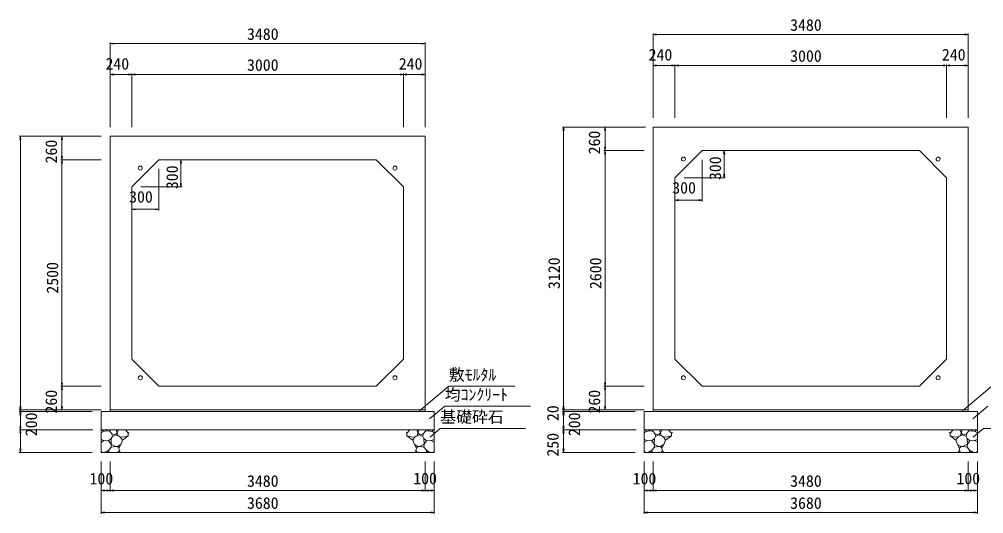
# Model space of a CAD drawing. Units: millimetres on the paper. Extents: x 0 to 841, y 0 to 594.
# Drawn here: x 405.8 to 618.9, y 174 to 283.1 of the extents above; entities that cross this region are included whole.
import ezdxf
from ezdxf.enums import TextEntityAlignment as Align

# ---------------------------------------------------------------- set-up
doc = ezdxf.new("R2010")
doc.units = ezdxf.units.MM
for name, color, linetype, lineweight in [('D-STR-DIM（寸法）', 7, 'Continuous', 18), ('D-STR-HTXT（旗揚げ）', 4, 'Continuous', 18), ('D-STR-STRn（構造物）', 5, 'Continuous', 18), ('D-STR（構造物外形線）', 1, 'Continuous', 18)]:
    doc.layers.add(name, color=color, linetype=linetype, lineweight=lineweight)
doc.layers.add('D-STR-TXT（文字）', color=7, linetype='Continuous')
doc.styles.add('ＭＳ ゴシック', font='')
doc.styles.get('ＭＳ ゴシック').set_extended_font_data('MS Gothic')

msp = doc.modelspace()

# ---------------------------------------------------------------- linework, layer by layer
at = {"layer": 'D-STR-DIM（寸法）'}
for p, q in [((545.873, 261.34), (545.873, 280.015)), ((545.873, 279.765), (546.623, 279.89)), ((545.873, 279.765), (545.973, 279.765)), ((546.623, 279.64), (545.873, 279.765)), ((615.373, 279.765), (545.973, 279.765)), ((614.723, 279.89), (615.473, 279.765)), ((615.473, 279.765), (614.723, 279.64)), ((615.473, 279.765), (615.373, 279.765)), ((615.473, 261.34), (615.473, 280.015)), ((425.873, 259.34), (425.873, 278.015)), ((425.873, 277.765), (426.623, 277.89)), ((425.873, 277.765), (425.973, 277.765)), ((426.623, 277.64), (425.873, 277.765)), ((495.373, 277.765), (425.973, 277.765)), ((494.723, 277.89), (495.473, 277.765)), ((495.473, 277.765), (494.723, 277.64)), ((495.473, 277.765), (495.373, 277.765)), ((495.473, 259.34), (495.473, 278.015)), ((545.873, 261.34), (545.873, 273.182)), ((545.873, 272.932), (546.623, 273.057)), ((545.873, 272.932), (545.973, 272.932)), ((546.623, 272.807), (545.873, 272.932)), ((545.973, 272.932), (550.573, 272.932)), ((549.923, 273.057), (550.673, 272.932)), ((550.673, 272.932), (549.923, 272.807)), ((550.673, 272.932), (550.573, 272.932)), ((550.673, 261.34), (550.673, 273.182)), ((550.673, 261.34), (550.673, 273.182)), ((550.673, 272.932), (551.423, 273.057)), ((550.673, 272.932), (550.773, 272.932)), ((551.423, 272.807), (550.673, 272.932)), ((550.773, 272.932), (610.573, 272.932)), ((609.923, 273.057), (610.673, 272.932)), ((610.673, 272.932), (609.923, 272.807)), ((610.673, 272.932), (610.573, 272.932)), ((610.673, 261.34), (610.673, 273.182)), ((610.673, 261.34), (610.673, 273.182)), ((610.673, 272.932), (611.423, 273.057)), ((610.673, 272.932), (610.773, 272.932)), ((611.423, 272.807), (610.673, 272.932)), ((610.773, 272.932), (615.373, 272.932)), ((614.723, 273.057), (615.473, 272.932)), ((615.473, 272.932), (614.723, 272.807)), ((615.473, 272.932), (615.373, 272.932)), ((615.473, 261.34), (615.473, 273.182)), ((425.873, 259.34), (425.873, 271.182)), ((425.873, 270.932), (426.623, 271.057)), ((425.873, 270.932), (425.973, 270.932)), ((426.623, 270.807), (425.873, 270.932)), ((425.973, 270.932), (430.573, 270.932)), ((429.923, 271.057), (430.673, 270.932)), ((430.673, 270.932), (429.923, 270.807)), ((430.673, 270.932), (430.573, 270.932)), ((430.673, 259.34), (430.673, 271.182)), ((430.673, 259.34), (430.673, 271.182)), ((430.673, 270.932), (431.423, 271.057)), ((430.673, 270.932), (430.773, 270.932)), ((431.423, 270.807), (430.673, 270.932)), ((430.773, 270.932), (490.573, 270.932)), ((489.923, 271.057), (490.673, 270.932)), ((490.673, 270.932), (489.923, 270.807)), ((490.673, 270.932), (490.573, 270.932)), ((490.673, 259.34), (490.673, 271.182)), ((490.673, 259.34), (490.673, 271.182)), ((490.673, 270.932), (491.423, 271.057)), ((490.673, 270.932), (490.773, 270.932)), ((491.423, 270.807), (490.673, 270.932)), ((490.773, 270.932), (495.373, 270.932)), ((494.723, 271.057), (495.473, 270.932)), ((495.473, 270.932), (494.723, 270.807)), ((495.473, 270.932), (495.373, 270.932)), ((495.473, 259.34), (495.473, 271.182)), ((544.156, 259.34), (525.806, 259.34)), ((525.931, 258.59), (526.056, 259.34)), ((526.056, 259.34), (526.056, 259.24)), ((526.056, 259.34), (526.181, 258.59)), ((526.056, 259.24), (526.056, 197.04)), ((544.156, 259.34), (534.979, 259.34)), ((535.104, 258.59), (535.229, 259.34)), ((535.229, 259.34), (535.229, 259.24)), ((535.229, 259.34), (535.354, 258.59)), ((535.229, 259.24), (535.229, 254.24)), ((423.873, 257.34), (405.806, 257.34)), ((405.931, 256.59), (406.056, 257.34)), ((406.056, 257.34), (406.056, 257.24)), ((406.056, 257.34), (406.181, 256.59)), ((406.056, 257.24), (406.056, 197.04)), ((423.873, 257.34), (414.979, 257.34)), ((415.104, 256.59), (415.229, 257.34)), ((415.229, 257.34), (415.229, 257.24)), ((415.229, 257.34), (415.354, 256.59)), ((415.229, 257.24), (415.229, 252.24)), ((543.873, 254.14), (534.979, 254.14)), ((543.873, 254.14), (534.979, 254.14)), ((535.229, 254.14), (535.104, 254.89)), ((535.104, 253.39), (535.229, 254.14)), ((535.354, 254.89), (535.229, 254.14)), ((535.229, 254.14), (535.229, 254.24)), ((535.229, 254.14), (535.229, 254.04)), ((535.229, 254.14), (535.354, 253.39)), ((535.229, 202.24), (535.229, 254.04)), ((558.673, 254.14), (561.778, 254.14)), ((561.403, 253.39), (561.528, 254.14)), ((561.528, 254.14), (561.528, 254.04)), ((561.528, 254.14), (561.653, 253.39)), ((561.528, 248.24), (561.528, 254.04)), ((423.873, 252.14), (414.979, 252.14)), ((423.873, 252.14), (414.979, 252.14)), ((415.229, 252.14), (415.104, 252.89)), ((415.104, 251.39), (415.229, 252.14)), ((415.354, 252.89), (415.229, 252.14)), ((415.229, 252.14), (415.229, 252.24)), ((415.229, 252.14), (415.229, 252.04)), ((415.229, 252.14), (415.354, 251.39)), ((415.229, 202.24), (415.229, 252.04)), ((438.673, 252.14), (441.778, 252.14)), ((441.403, 251.39), (441.528, 252.14)), ((441.528, 252.14), (441.528, 252.04)), ((441.528, 252.14), (441.653, 251.39)), ((441.528, 246.24), (441.528, 252.04)), ((556.673, 252.14), (556.673, 242.942)), ((436.673, 250.14), (436.673, 240.942)), ((552.673, 248.14), (561.778, 248.14)), ((561.528, 248.14), (561.403, 248.89)), ((561.653, 248.89), (561.528, 248.14)), ((561.528, 248.14), (561.528, 248.24)), ((432.673, 246.14), (441.778, 246.14)), ((441.528, 246.14), (441.403, 246.89)), ((441.653, 246.89), (441.528, 246.14)), ((441.528, 246.14), (441.528, 246.24)), ((550.673, 246.14), (550.673, 242.942)), ((430.673, 244.14), (430.673, 240.942)), ((550.673, 243.192), (551.423, 243.317)), ((550.673, 243.192), (550.773, 243.192)), ((551.423, 243.067), (550.673, 243.192)), ((556.573, 243.192), (550.773, 243.192)), ((555.923, 243.317), (556.673, 243.192)), ((556.673, 243.192), (555.923, 243.067)), ((556.673, 243.192), (556.573, 243.192)), ((430.673, 241.192), (431.423, 241.317)), ((430.673, 241.192), (430.773, 241.192)), ((431.423, 241.067), (430.673, 241.192)), ((436.573, 241.192), (430.773, 241.192)), ((435.923, 241.317), (436.673, 241.192)), ((436.673, 241.192), (435.923, 241.067)), ((436.673, 241.192), (436.573, 241.192)), ((415.229, 202.14), (415.104, 202.89)), ((415.354, 202.89), (415.229, 202.14)), ((535.229, 202.14), (535.104, 202.89)), ((535.354, 202.89), (535.229, 202.14)), ((423.873, 202.14), (414.979, 202.14)), ((423.873, 202.14), (414.979, 202.14)), ((415.104, 201.39), (415.229, 202.14)), ((415.229, 202.14), (415.229, 202.24)), ((415.229, 202.14), (415.229, 202.04)), ((415.229, 202.14), (415.354, 201.39)), ((415.229, 202.04), (415.229, 197.04)), ((543.873, 202.14), (534.979, 202.14)), ((543.873, 202.14), (534.979, 202.14)), ((535.104, 201.39), (535.229, 202.14)), ((535.229, 202.14), (535.229, 202.24)), ((535.229, 202.14), (535.229, 202.04)), ((535.229, 202.14), (535.354, 201.39)), ((535.229, 202.04), (535.229, 197.04)), ((423.873, 196.94), (405.806, 196.94)), ((423.873, 196.94), (405.806, 196.94)), ((421.873, 196.54), (405.806, 196.54)), ((421.873, 196.54), (405.806, 196.54)), ((406.056, 196.94), (405.931, 197.69)), ((406.056, 196.54), (405.931, 197.29)), ((405.931, 196.19), (406.056, 196.94)), ((405.931, 195.79), (406.056, 196.54)), ((406.181, 197.69), (406.056, 196.94)), ((406.181, 197.29), (406.056, 196.54)), ((406.056, 196.94), (406.056, 197.04)), ((406.056, 196.94), (406.056, 196.84)), ((406.056, 196.94), (406.181, 196.19)), ((406.056, 196.84), (406.056, 196.64)), ((406.056, 196.54), (406.056, 196.64)), ((406.056, 196.54), (406.056, 196.44)), ((406.056, 196.54), (406.181, 195.79)), ((406.056, 196.44), (406.056, 192.64)), ((423.873, 196.94), (414.979, 196.94)), ((415.229, 196.94), (415.104, 197.69)), ((415.354, 197.69), (415.229, 196.94)), ((415.229, 196.94), (415.229, 197.04)), ((543.873, 196.94), (525.806, 196.94)), ((543.873, 196.94), (525.806, 196.94)), ((541.873, 196.54), (525.806, 196.54)), ((541.873, 196.54), (525.806, 196.54)), ((526.056, 196.94), (525.931, 197.69)), ((526.056, 196.54), (525.931, 197.29)), ((525.931, 196.19), (526.056, 196.94)), ((525.931, 195.79), (526.056, 196.54)), ((526.181, 197.69), (526.056, 196.94)), ((526.181, 197.29), (526.056, 196.54)), ((526.056, 196.94), (526.056, 197.04)), ((526.056, 196.94), (526.056, 196.84)), ((526.056, 196.94), (526.181, 196.19)), ((526.056, 196.84), (526.056, 196.64)), ((526.056, 196.54), (526.056, 196.64)), ((526.056, 196.54), (526.056, 196.44)), ((526.056, 196.54), (526.181, 195.79)), ((526.056, 196.44), (526.056, 192.64)), ((543.873, 196.94), (534.979, 196.94)), ((535.229, 196.94), (535.104, 197.69)), ((535.354, 197.69), (535.229, 196.94)), ((535.229, 196.94), (535.229, 197.04)), ((421.873, 192.54), (405.806, 192.54)), ((422.074, 192.54), (405.806, 192.54)), ((406.056, 192.54), (405.931, 193.29)), ((405.931, 191.79), (406.056, 192.54)), ((406.181, 193.29), (406.056, 192.54)), ((406.056, 192.54), (406.056, 192.64)), ((406.056, 192.54), (406.056, 192.44)), ((406.056, 192.54), (406.181, 191.79)), ((406.056, 192.44), (406.056, 187.64)), ((541.873, 192.54), (525.806, 192.54)), ((542.074, 192.54), (525.806, 192.54)), ((526.056, 192.54), (525.931, 193.29)), ((525.931, 191.79), (526.056, 192.54)), ((526.181, 193.29), (526.056, 192.54)), ((526.056, 192.54), (526.056, 192.64)), ((526.056, 192.54), (526.056, 192.44)), ((526.056, 192.54), (526.181, 191.79)), ((526.056, 192.44), (526.056, 187.64)), ((421.873, 187.54), (405.806, 187.54)), ((406.056, 187.54), (405.931, 188.29)), ((406.181, 188.29), (406.056, 187.54)), ((406.056, 187.54), (406.056, 187.64)), ((541.873, 187.54), (525.806, 187.54)), ((526.056, 187.54), (525.931, 188.29)), ((526.181, 188.29), (526.056, 187.54)), ((526.056, 187.54), (526.056, 187.64)), ((423.873, 185.54), (423.873, 174.013)), ((423.873, 185.54), (423.873, 178.877)), ((425.873, 185.54), (425.873, 178.877)), ((425.873, 185.54), (425.873, 178.877)), ((495.473, 185.54), (495.473, 178.877)), ((495.473, 185.54), (495.473, 178.877)), ((497.473, 185.54), (497.473, 178.877)), ((497.473, 185.54), (497.473, 174.013)), ((543.873, 185.54), (543.873, 174.013)), ((543.873, 185.54), (543.873, 178.877)), ((545.873, 185.54), (545.873, 178.877)), ((545.873, 185.54), (545.873, 178.877)), ((615.473, 185.54), (615.473, 178.877)), ((615.473, 185.54), (615.473, 178.877)), ((617.473, 185.54), (617.473, 178.877)), ((617.473, 185.54), (617.473, 174.013)), ((423.873, 179.127), (424.623, 179.252)), ((423.873, 179.127), (423.973, 179.127)), ((424.623, 179.002), (423.873, 179.127)), ((423.973, 179.127), (425.773, 179.127)), ((425.123, 179.252), (425.873, 179.127)), ((425.873, 179.127), (425.123, 179.002)), ((425.873, 179.127), (425.773, 179.127)), ((425.873, 179.127), (426.623, 179.252)), ((425.873, 179.127), (425.973, 179.127)), ((426.623, 179.002), (425.873, 179.127)), ((425.973, 179.127), (495.373, 179.127)), ((494.723, 179.252), (495.473, 179.127)), ((495.473, 179.127), (494.723, 179.002)), ((495.473, 179.127), (495.373, 179.127)), ((495.473, 179.127), (496.223, 179.252)), ((495.473, 179.127), (495.573, 179.127)), ((496.223, 179.002), (495.473, 179.127)), ((495.573, 179.127), (497.373, 179.127)), ((496.723, 179.252), (497.473, 179.127)), ((497.473, 179.127), (496.723, 179.002)), ((497.473, 179.127), (497.373, 179.127)), ((543.873, 179.127), (544.623, 179.252)), ((543.873, 179.127), (543.973, 179.127)), ((544.623, 179.002), (543.873, 179.127)), ((543.973, 179.127), (545.773, 179.127)), ((545.123, 179.252), (545.873, 179.127)), ((545.873, 179.127), (545.123, 179.002)), ((545.873, 179.127), (545.773, 179.127)), ((545.873, 179.127), (546.623, 179.252)), ((545.873, 179.127), (545.973, 179.127)), ((546.623, 179.002), (545.873, 179.127)), ((545.973, 179.127), (615.373, 179.127)), ((614.723, 179.252), (615.473, 179.127)), ((615.473, 179.127), (614.723, 179.002)), ((615.473, 179.127), (615.373, 179.127)), ((615.473, 179.127), (616.223, 179.252)), ((615.473, 179.127), (615.573, 179.127)), ((616.223, 179.002), (615.473, 179.127)), ((615.573, 179.127), (617.373, 179.127)), ((616.723, 179.252), (617.473, 179.127)), ((617.473, 179.127), (616.723, 179.002)), ((617.473, 179.127), (617.373, 179.127)), ((423.873, 174.263), (424.623, 174.388)), ((423.873, 174.263), (423.973, 174.263)), ((424.623, 174.138), (423.873, 174.263)), ((423.973, 174.263), (497.373, 174.263)), ((496.723, 174.388), (497.473, 174.263)), ((497.473, 174.263), (496.723, 174.138)), ((497.473, 174.263), (497.373, 174.263)), ((543.873, 174.263), (544.623, 174.388)), ((543.873, 174.263), (543.973, 174.263)), ((544.623, 174.138), (543.873, 174.263)), ((543.973, 174.263), (617.373, 174.263)), ((616.723, 174.388), (617.473, 174.263)), ((617.473, 174.263), (616.723, 174.138)), ((617.473, 174.263), (617.373, 174.263))]:
    msp.add_line(p, q, dxfattribs=at)
at = {"layer": 'D-STR-HTXT（旗揚げ）'}
for p, q in [((494.229, 196.696), (500.707, 202.138)), ((515.368, 202.138), (500.707, 202.138)), ((614.229, 196.696), (620.707, 202.138)), ((496.446, 194.925), (499.794, 197.739)), ((518.72, 197.739), (499.794, 197.739)), ((616.446, 194.925), (619.794, 197.739)), ((496.565, 190.936), (498.819, 192.83)), ((517.683, 192.83), (498.819, 192.83)), ((616.565, 190.936), (618.819, 192.83)), ((637.683, 192.83), (618.819, 192.83))]:
    msp.add_line(p, q, dxfattribs=at)
at = {"layer": 'D-STR-STRn（構造物）'}
for p, q in [((423.873, 196.54), (497.473, 196.54)), ((423.873, 196.54), (423.873, 187.54)), ((425.873, 196.94), (425.873, 196.54)), ((495.473, 196.94), (495.473, 196.54)), ((497.473, 196.54), (497.473, 187.54)), ((543.873, 196.54), (617.473, 196.54)), ((543.873, 196.54), (543.873, 187.54)), ((545.873, 196.94), (545.873, 196.54)), ((615.473, 196.94), (615.473, 196.54)), ((617.473, 196.54), (617.473, 187.54)), ((423.873, 192.54), (497.473, 192.54)), ((424.405, 192.145), (423.873, 191.832)), ((424.405, 192.145), (424.074, 192.54)), ((424.99, 192.334), (424.405, 192.145)), ((424.99, 192.334), (425.182, 192.54)), ((425.799, 192.204), (424.99, 192.334)), ((425.799, 192.204), (425.78, 192.54)), ((426.286, 191.672), (425.799, 192.204)), ((427.461, 191.822), (427.059, 191.406)), ((427.234, 192.54), (427.461, 191.822)), ((427.461, 191.822), (427.741, 192.54)), ((427.461, 191.822), (427.618, 191.2)), ((429.236, 192.54), (429.882, 191.82)), ((429.882, 191.82), (430.101, 191.929)), ((429.882, 191.82), (429.882, 191.229)), ((491.464, 191.82), (491.246, 191.929)), ((492.111, 192.54), (491.464, 191.82)), ((491.464, 191.82), (491.464, 191.229)), ((493.885, 191.822), (493.605, 192.54)), ((493.885, 191.822), (493.729, 191.2)), ((494.112, 192.54), (493.885, 191.822)), ((493.885, 191.822), (494.287, 191.406)), ((495.06, 191.672), (495.548, 192.204)), ((495.548, 192.204), (495.566, 192.54)), ((495.548, 192.204), (496.356, 192.334)), ((496.356, 192.334), (496.165, 192.54)), ((496.356, 192.334), (496.941, 192.145)), ((496.941, 192.145), (497.273, 192.54)), ((496.941, 192.145), (497.473, 191.832)), ((543.873, 192.54), (617.473, 192.54)), ((544.405, 192.145), (543.873, 191.832)), ((544.405, 192.145), (544.074, 192.54)), ((544.99, 192.334), (544.405, 192.145)), ((544.99, 192.334), (545.182, 192.54)), ((545.799, 192.204), (544.99, 192.334)), ((545.799, 192.204), (545.78, 192.54)), ((546.286, 191.672), (545.799, 192.204)), ((547.461, 191.822), (547.059, 191.406)), ((547.234, 192.54), (547.461, 191.822)), ((547.461, 191.822), (547.741, 192.54)), ((547.461, 191.822), (547.618, 191.2)), ((549.236, 192.54), (549.882, 191.82)), ((549.882, 191.82), (550.101, 191.929)), ((549.882, 191.82), (549.882, 191.229)), ((611.464, 191.82), (611.246, 191.929)), ((612.111, 192.54), (611.464, 191.82)), ((611.464, 191.82), (611.464, 191.229)), ((613.885, 191.822), (613.605, 192.54)), ((613.885, 191.822), (613.729, 191.2)), ((614.112, 192.54), (613.885, 191.822)), ((613.885, 191.822), (614.287, 191.406)), ((615.06, 191.672), (615.548, 192.204)), ((615.548, 192.204), (615.566, 192.54)), ((615.548, 192.204), (616.356, 192.334)), ((616.356, 192.334), (616.165, 192.54)), ((616.356, 192.334), (616.941, 192.145)), ((616.941, 192.145), (617.273, 192.54)), ((616.941, 192.145), (617.473, 191.832)), ((424.521, 190.131), (423.873, 190.404)), ((423.873, 189.763), (424.521, 190.131)), ((424.521, 190.131), (425.54, 190.114)), ((425.54, 190.114), (426.139, 190.58)), ((426.069, 189.38), (425.54, 190.114)), ((426.069, 189.38), (426.139, 190.58)), ((426.139, 190.58), (426.375, 191.052)), ((426.375, 191.052), (426.286, 191.672)), ((427.059, 191.406), (426.286, 191.672)), ((426.375, 191.052), (427.059, 191.406)), ((427.059, 191.406), (427.886, 191.1)), ((427.886, 191.1), (428.192, 190.81)), ((428.039, 190.955), (428.6, 190.901)), ((428.192, 190.81), (428.606, 190.259)), ((428.606, 190.259), (428.242, 189.287)), ((428.6, 190.901), (429.882, 191.229)), ((428.606, 190.259), (429.882, 191.229)), ((429.882, 191.229), (429.907, 191.223)), ((491.464, 191.229), (491.439, 191.223)), ((492.746, 190.901), (491.464, 191.229)), ((492.741, 190.259), (491.464, 191.229)), ((493.154, 190.81), (492.741, 190.259)), ((492.741, 190.259), (493.104, 189.287)), ((493.307, 190.955), (492.746, 190.901)), ((493.46, 191.1), (493.154, 190.81)), ((494.287, 191.406), (493.46, 191.1)), ((494.287, 191.406), (495.06, 191.672)), ((494.972, 191.052), (494.287, 191.406)), ((494.972, 191.052), (495.06, 191.672)), ((495.207, 190.58), (494.972, 191.052)), ((495.278, 189.38), (495.207, 190.58)), ((495.807, 190.114), (495.207, 190.58)), ((495.278, 189.38), (495.807, 190.114)), ((496.825, 190.131), (495.807, 190.114)), ((496.825, 190.131), (497.473, 190.404)), ((497.473, 189.763), (496.825, 190.131)), ((544.521, 190.131), (543.873, 190.404)), ((543.873, 189.763), (544.521, 190.131)), ((544.521, 190.131), (545.54, 190.114)), ((545.54, 190.114), (546.139, 190.58)), ((546.069, 189.38), (545.54, 190.114)), ((546.069, 189.38), (546.139, 190.58)), ((546.139, 190.58), (546.375, 191.052)), ((546.375, 191.052), (546.286, 191.672)), ((547.059, 191.406), (546.286, 191.672)), ((546.375, 191.052), (547.059, 191.406)), ((547.059, 191.406), (547.886, 191.1)), ((547.886, 191.1), (548.192, 190.81)), ((548.039, 190.955), (548.6, 190.901)), ((548.192, 190.81), (548.606, 190.259)), ((548.606, 190.259), (548.242, 189.287)), ((548.6, 190.901), (549.882, 191.229)), ((548.606, 190.259), (549.882, 191.229)), ((549.882, 191.229), (549.907, 191.223)), ((611.464, 191.229), (611.439, 191.223)), ((612.746, 190.901), (611.464, 191.229)), ((612.741, 190.259), (611.464, 191.229)), ((613.154, 190.81), (612.741, 190.259)), ((612.741, 190.259), (613.104, 189.287)), ((613.307, 190.955), (612.746, 190.901)), ((613.46, 191.1), (613.154, 190.81)), ((614.287, 191.406), (613.46, 191.1)), ((614.287, 191.406), (615.06, 191.672)), ((614.972, 191.052), (614.287, 191.406)), ((614.972, 191.052), (615.06, 191.672)), ((615.207, 190.58), (614.972, 191.052)), ((615.278, 189.38), (615.207, 190.58)), ((615.807, 190.114), (615.207, 190.58)), ((615.278, 189.38), (615.807, 190.114)), ((616.825, 190.131), (615.807, 190.114)), ((616.825, 190.131), (617.473, 190.404)), ((617.473, 189.763), (616.825, 190.131)), ((424.087, 187.54), (423.873, 187.985)), ((423.873, 187.54), (497.473, 187.54)), ((424.9, 187.632), (424.521, 187.54)), ((424.9, 187.632), (425.582, 188.006)), ((425.528, 187.656), (424.9, 187.632)), ((425.791, 187.54), (425.528, 187.656)), ((425.582, 188.006), (426.132, 188.704)), ((425.582, 188.006), (425.595, 187.658)), ((426.132, 188.704), (426.069, 189.38)), ((426.069, 189.38), (427.062, 188.842)), ((427.062, 188.842), (426.132, 188.704)), ((427.481, 188.811), (427.062, 188.842)), ((428.242, 189.287), (427.481, 188.811)), ((427.481, 188.811), (427.798, 188.486)), ((427.54, 187.54), (427.916, 187.917)), ((427.798, 188.486), (428.242, 189.287)), ((427.916, 187.917), (427.798, 188.486)), ((427.916, 187.917), (428.111, 187.736)), ((493.549, 188.486), (493.104, 189.287)), ((493.104, 189.287), (493.865, 188.811)), ((493.43, 187.917), (493.235, 187.736)), ((493.43, 187.917), (493.549, 188.486)), ((493.807, 187.54), (493.43, 187.917)), ((493.865, 188.811), (493.549, 188.486)), ((493.865, 188.811), (494.285, 188.842)), ((495.278, 189.38), (494.285, 188.842)), ((494.285, 188.842), (495.214, 188.704)), ((495.214, 188.704), (495.278, 189.38)), ((495.764, 188.006), (495.214, 188.704)), ((495.556, 187.54), (495.818, 187.656)), ((495.764, 188.006), (495.751, 187.658)), ((496.447, 187.632), (495.764, 188.006)), ((495.818, 187.656), (496.447, 187.632)), ((496.447, 187.632), (496.826, 187.54)), ((497.26, 187.54), (497.473, 187.985)), ((544.087, 187.54), (543.873, 187.985)), ((543.873, 187.54), (617.473, 187.54)), ((544.9, 187.632), (544.521, 187.54)), ((544.9, 187.632), (545.582, 188.006)), ((545.528, 187.656), (544.9, 187.632)), ((545.791, 187.54), (545.528, 187.656)), ((545.582, 188.006), (546.132, 188.704)), ((545.582, 188.006), (545.595, 187.658)), ((546.132, 188.704), (546.069, 189.38)), ((546.069, 189.38), (547.062, 188.842)), ((547.062, 188.842), (546.132, 188.704)), ((547.481, 188.811), (547.062, 188.842)), ((548.242, 189.287), (547.481, 188.811)), ((547.481, 188.811), (547.798, 188.486)), ((547.54, 187.54), (547.916, 187.917)), ((547.798, 188.486), (548.242, 189.287)), ((547.916, 187.917), (547.798, 188.486)), ((547.916, 187.917), (548.111, 187.736)), ((613.549, 188.486), (613.104, 189.287)), ((613.104, 189.287), (613.865, 188.811)), ((613.43, 187.917), (613.235, 187.736)), ((613.43, 187.917), (613.549, 188.486)), ((613.807, 187.54), (613.43, 187.917)), ((613.865, 188.811), (613.549, 188.486)), ((613.865, 188.811), (614.285, 188.842)), ((615.278, 189.38), (614.285, 188.842)), ((614.285, 188.842), (615.214, 188.704)), ((615.214, 188.704), (615.278, 189.38)), ((615.764, 188.006), (615.214, 188.704)), ((615.556, 187.54), (615.818, 187.656)), ((615.764, 188.006), (615.751, 187.658)), ((616.447, 187.632), (615.764, 188.006)), ((615.818, 187.656), (616.447, 187.632)), ((616.447, 187.632), (616.826, 187.54)), ((617.26, 187.54), (617.473, 187.985))]:
    msp.add_line(p, q, dxfattribs=at)
at = {"layer": 'D-STR（構造物外形線）'}
for p, q in [((545.873, 259.34), (615.473, 259.34)), ((545.873, 196.94), (545.873, 259.34)), ((615.473, 259.34), (615.473, 196.94)), ((425.873, 257.34), (495.473, 257.34)), ((425.873, 196.94), (425.873, 257.34)), ((495.473, 257.34), (495.473, 196.94)), ((550.673, 248.14), (556.673, 254.14)), ((556.673, 254.14), (604.673, 254.14)), ((604.673, 254.14), (610.673, 248.14)), ((430.673, 246.14), (436.673, 252.14)), ((436.673, 252.14), (484.673, 252.14)), ((484.673, 252.14), (490.673, 246.14)), ((550.673, 208.14), (550.673, 248.14)), ((610.673, 248.14), (610.673, 208.14)), ((430.673, 208.14), (430.673, 246.14)), ((490.673, 246.14), (490.673, 208.14)), ((436.673, 202.14), (430.673, 208.14)), ((490.673, 208.14), (484.673, 202.14)), ((556.673, 202.14), (550.673, 208.14)), ((610.673, 208.14), (604.673, 202.14)), ((484.673, 202.14), (436.673, 202.14)), ((604.673, 202.14), (556.673, 202.14)), ((495.473, 196.94), (425.873, 196.94)), ((615.473, 196.94), (545.873, 196.94))]:
    msp.add_line(p, q, dxfattribs=at)
for centre in [(552.542, 252.272), (608.805, 252.272), (432.542, 250.272), (488.805, 250.272), (432.542, 204.009), (488.805, 204.009), (552.542, 204.009), (608.805, 204.009)]:
    msp.add_circle(centre, 0.44, dxfattribs=at)

# ---------------------------------------------------------------- texts
at = {"layer": 'D-STR-DIM（寸法）', "style": 'ＭＳ ゴシック'}
for s, p in [('3480', (576.116, 279.815)), ('3480', (456.116, 277.815)), ('240', (544.844, 273.257)), ('3000', (576.116, 272.982)), ('240', (609.644, 273.257)), ('240', (424.844, 271.257)), ('3000', (456.116, 270.982)), ('240', (489.644, 271.257)), ('300', (550.068, 243.887)), ('300', (430.068, 241.887)), ('100', (421.321, 179.703)), ('3480', (456.116, 179.177)), ('100', (492.85, 179.744)), ('100', (541.321, 179.703)), ('3480', (576.116, 179.177)), ('100', (612.85, 179.744)), ('3680', (456.116, 174.313)), ('3680', (576.116, 174.313))]:
    msp.add_text(s, height=2.566, dxfattribs=at).set_placement(p, align=Align.BOTTOM_LEFT)
for s, p in [('260', (534.904, 253.312)), ('260', (414.904, 251.312)), ('300', (561.62, 247.639)), ('300', (441.62, 245.639)), ('3120', (526.006, 223.583)), ('2600', (535.179, 223.574)), ('2500', (415.179, 222.574)), ('260', (414.904, 196.112)), ('260', (534.904, 196.112)), ('200', (410.493, 191.112)), ('20', (525.731, 194.449)), ('200', (530.493, 191.112)), ('250', (525.731, 186.612))]:
    msp.add_text(s, height=2.566, rotation=90, dxfattribs=at).set_placement(p, align=Align.BOTTOM_LEFT)
at = {"layer": 'D-STR-TXT（文字）', "style": 'ＭＳ ゴシック'}
for s, p in [('敷ﾓﾙﾀﾙ', (500.707, 202.638)), ('均ｺﾝｸﾘｰﾄ', (499.794, 198.239)), ('基礎砕石', (498.819, 193.33))]:
    msp.add_text(s, height=2.566, dxfattribs=at).set_placement(p, align=Align.BOTTOM_LEFT)

doc.saveas('drawing.dxf')
